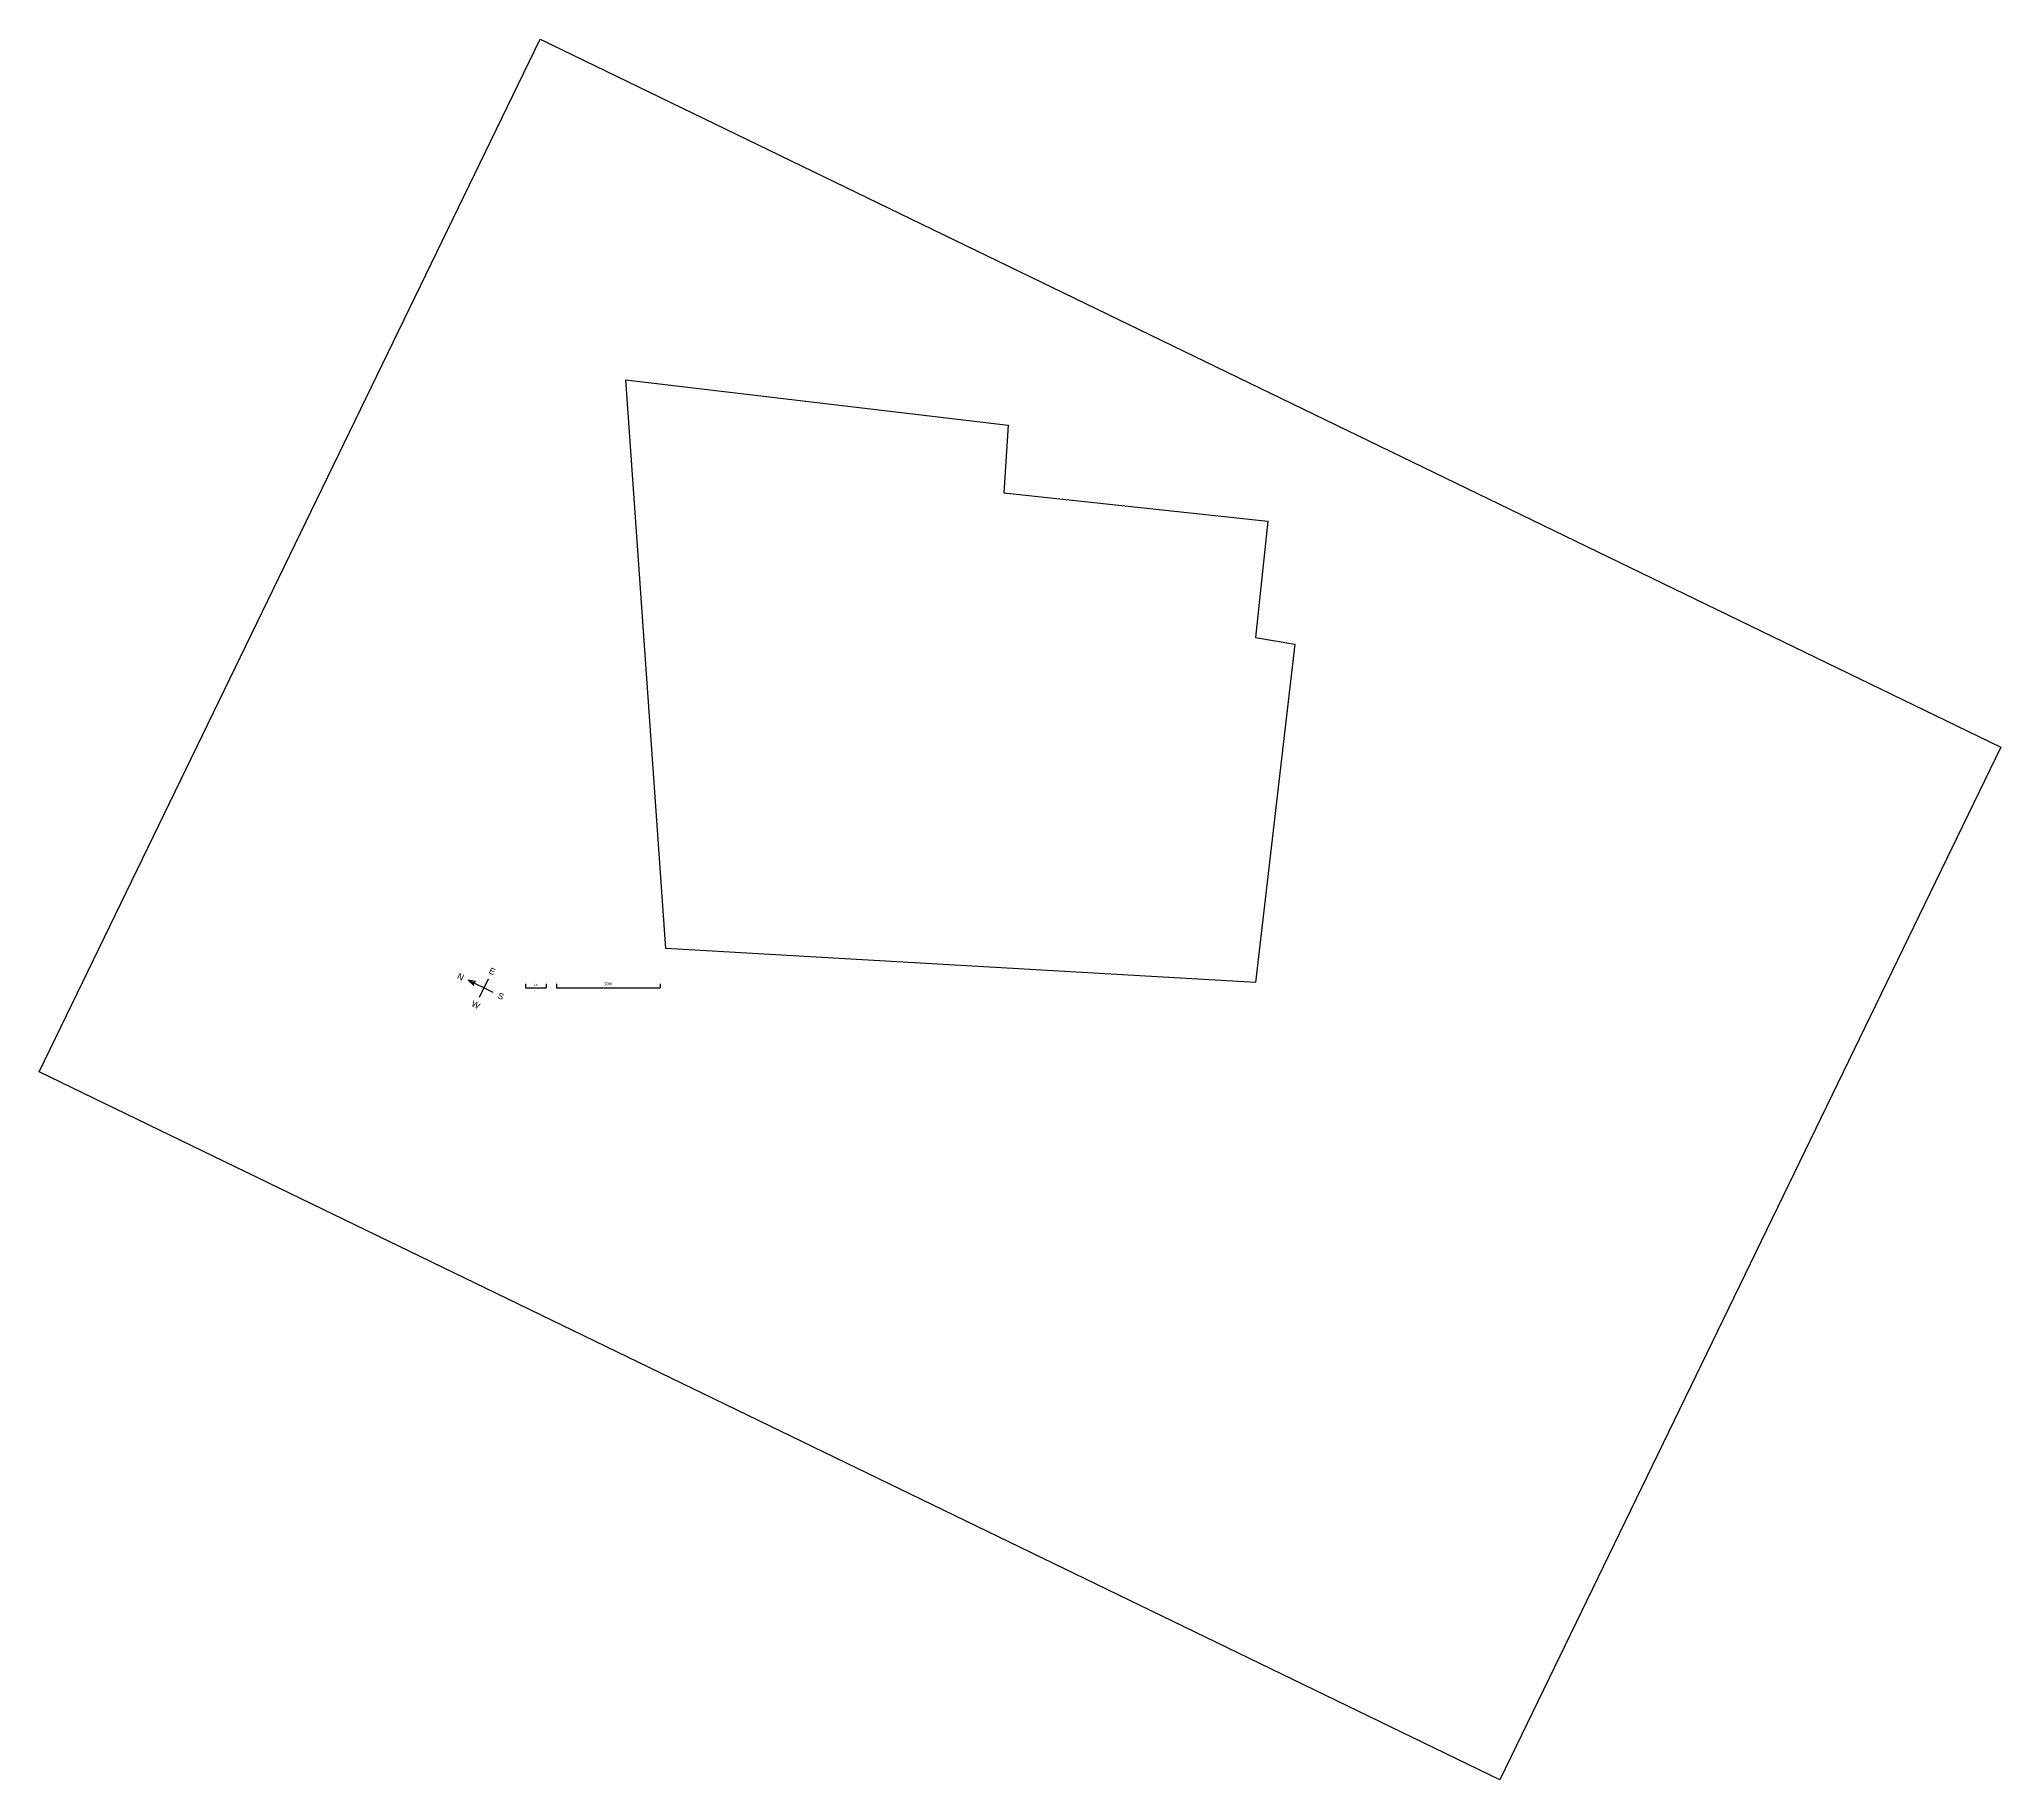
# Model space of a CAD drawing. Header units: metres. Extents: x 0 to 189, y -68 to 100.
import ezdxf

# ---------------------------------------------------------------- set-up
doc = ezdxf.new("R2010")
doc.units = ezdxf.units.M
for name, color, linetype, lineweight, true_color in [('Boundary', 1, 'Continuous', 25, 0xff0000), ('Legend', 40, 'Continuous', 25, 0xffbb00), ('xSatellite', 178, 'Continuous', 25, 0x000000)]:
    doc.layers.add(name, color=color, linetype=linetype, lineweight=lineweight, true_color=true_color)
doc.styles.add('textstyle15', font='')
doc.styles.add('textstyle16', font='')
doc.styles.add('textstyle17', font='')
doc.styles.add('textstyle18', font='')
doc.styles.add('textstyle19', font='')
doc.styles.add('textstyle20', font='')
doc.styles.get('textstyle15').set_extended_font_data('Arial')
doc.styles.get('textstyle16').set_extended_font_data('Arial')
doc.styles.get('textstyle17').set_extended_font_data('Arial')
doc.styles.get('textstyle18').set_extended_font_data('Arial')
doc.styles.get('textstyle19').set_extended_font_data('Arial')
doc.styles.get('textstyle20').set_extended_font_data('Arial')
picture_1 = doc.add_image_def('image1.jpg', size_in_pixel=(909, 643))

# ---------------------------------------------------------------- blocks, each defined once
blk = doc.blocks.new('Legend')
at = {"layer": 'Legend'}
for p, q in [((-0.44, -0.9), (0.44, 0.9)), ((4, 0.4), (4, 0)), ((4, 0), (6, 0)), ((6, 0.4), (6, 0)), ((7, 0.4), (7, 0)), ((7, 0), (17, 0)), ((17, 0.4), (17, 0))]:
    blk.add_line(p, q, dxfattribs=at)
for points in [[(-1.08, 0.52), (-0.81, 0.62), (-1.53, 0.74), (-1.54, 0.74), (-0.99, 0.25), (-1.08, 0.52)], [(0.9, -0.44), (-1.53, 0.74)]]:
    blk.add_lwpolyline(points, dxfattribs=at)
at = {"layer": 'Legend', "char_height": 0.6, "attachment_point": 5, "rotation": 334.1284}
for s, insert, style in [('E', (0.79, 1.62), 'textstyle19'), ('N', (-2.25, 1.09), 'textstyle17'), ('W', (-0.79, -1.62), 'textstyle18'), ('S', (1.62, -0.79), 'textstyle20')]:
    blk.add_mtext(s, dxfattribs=dict(at, insert=insert, style=style))
at = {"layer": 'Legend', "attachment_point": 2}
for s, insert, char_height, style in [('2m', (5, 0.4), 0.2, 'textstyle16'), ('10m', (11.99, 0.57), 0.3, 'textstyle15')]:
    blk.add_mtext(s, dxfattribs=dict(at, insert=insert, char_height=char_height, style=style))

msp = doc.modelspace()

# ---------------------------------------------------------------- linework, layer by layer
at = {"layer": 'Boundary', "flags": 128}
msp.add_lwpolyline([(93.54, 62.46), (93.15, 55.93), (118.62, 53.19), (117.44, 41.95), (121.23, 41.3), (117.44, 8.64), (60.49, 11.91), (56.63, 66.85)], close=True, dxfattribs=at)

# ---------------------------------------------------------------- block references
at = {"layer": 'Legend'}
msp.add_blockref('Legend', (42.94, 8.1), dxfattribs=at)

# ---------------------------------------------------------------- pictures from other files: only their frames are drawn
at = {"layer": 'xSatellite'}
image = msp.add_image(picture_1, insert=(0, 0), size_in_units=(156.72, 110.86), rotation=-25.8716, dxfattribs=at)
image.dxf.flags = 7

doc.saveas('drawing.dxf')
